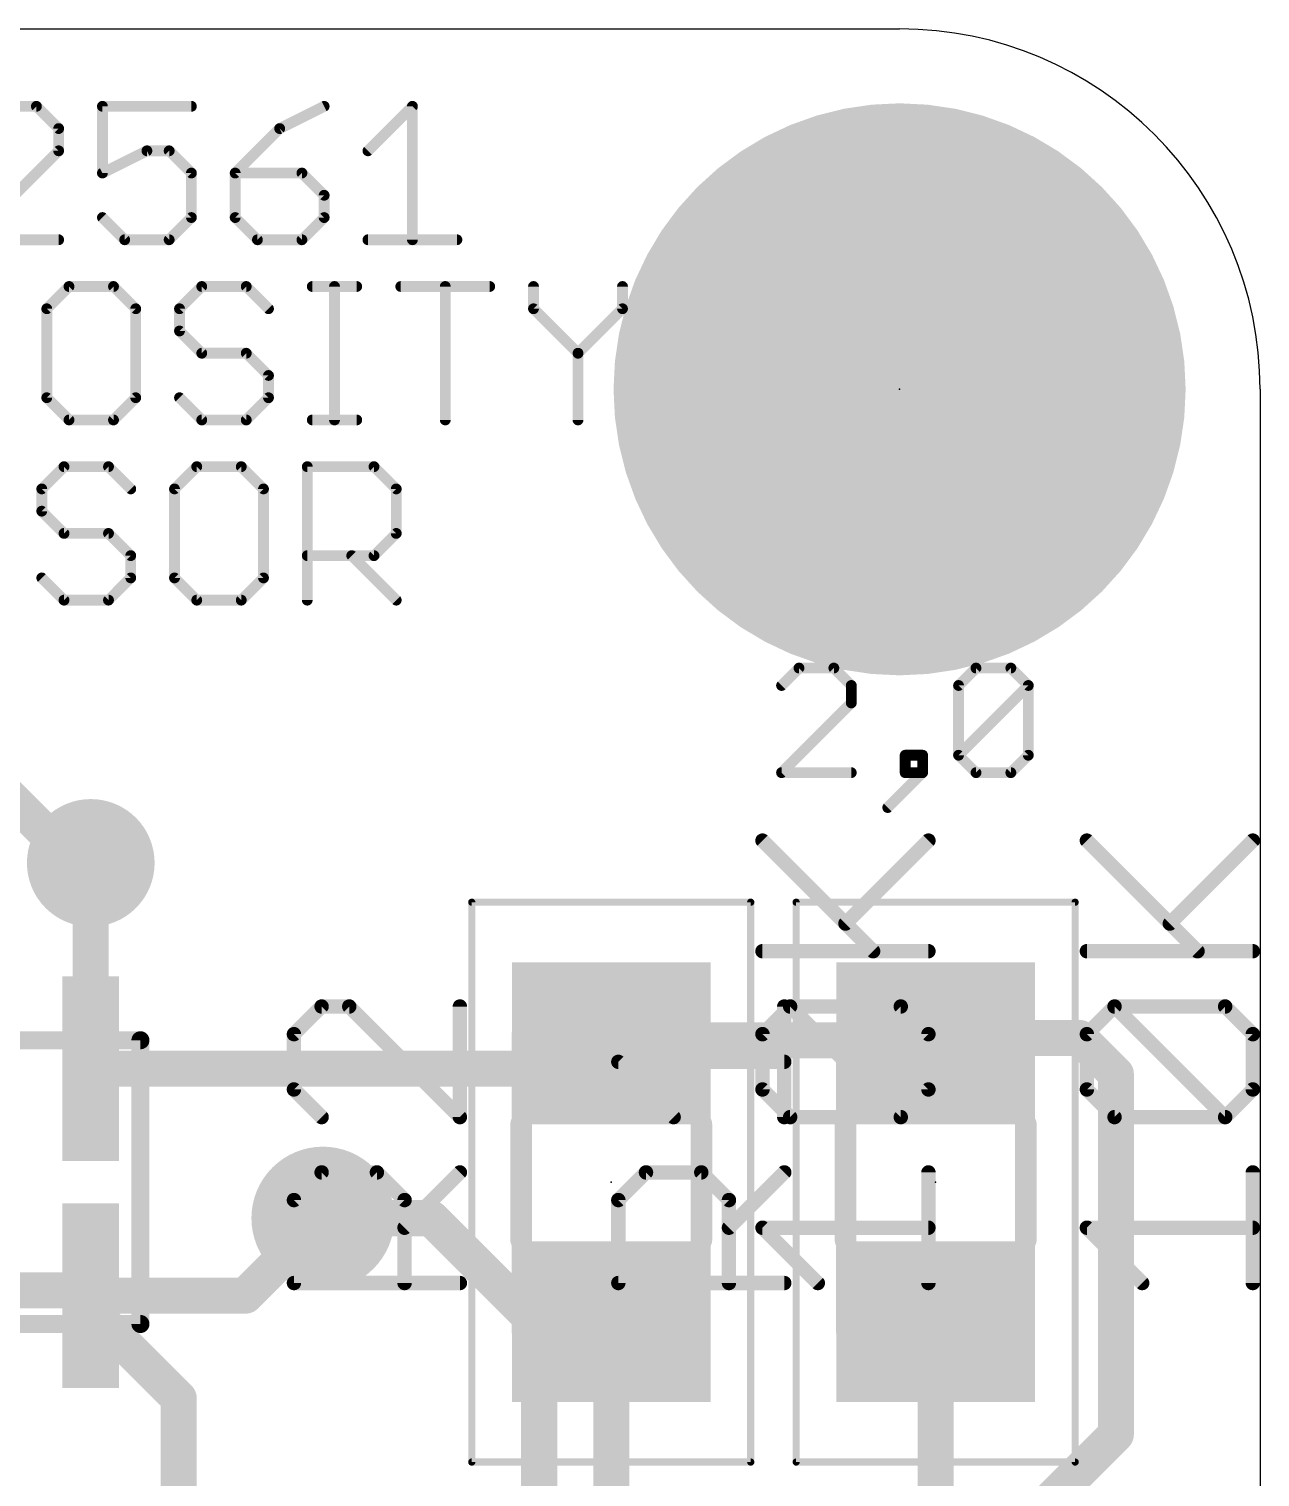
# Model space of a CAD drawing. Extents: x 0 to 17.8, y 0 to 17.
# Drawn here: x 9.1 to 17.78, y 6.81 to 17.02 of the extents above; entities that cross this region are included whole.
import ezdxf

# ---------------------------------------------------------------- set-up
doc = ezdxf.new("R2010")
doc.units = 0
for name, color, linetype in [('1', 12, 'CONTINUOUS'), ('16', 132, 'CONTINUOUS'), ('17', 110, 'CONTINUOUS'), ('18', 110, 'CONTINUOUS'), ('20', 53, 'CONTINUOUS'), ('21', 40, 'CONTINUOUS'), ('23', 53, 'CONTINUOUS'), ('25', 253, 'CONTINUOUS'), ('27', 253, 'CONTINUOUS'), ('39', 12, 'CONTINUOUS'), ('40', 132, 'CONTINUOUS'), ('41', 12, 'CONTINUOUS'), ('42', 132, 'CONTINUOUS'), ('43', 110, 'CONTINUOUS'), ('48', 253, 'CONTINUOUS'), ('51', 253, 'CONTINUOUS')]:
    doc.layers.add(name, color=color, linetype=linetype)

# ---------------------------------------------------------------- blocks, each defined once
blk = doc.blocks.new('RECT')
blk.add_solid([(-0.5, -0.5), (0.5, -0.5), (-0.5, 0.5), (0.5, 0.5)])
blk = doc.blocks.new('ROUNDP')
at = {"const_width": 0.5}
blk.add_lwpolyline([(0, -0.25, 1), (0, 0.25, 1), (0, -0.25)], format="xyb", dxfattribs=at)
blk = doc.blocks.new('ROUNDV')
at = {"const_width": 0.5}
blk.add_lwpolyline([(0, -0.25, 1), (0, 0.25, 1), (0, -0.25)], format="xyb", dxfattribs=at)

msp = doc.modelspace()

# ---------------------------------------------------------------- linework, layer by layer
at = {"layer": '1', "const_width": 0.254}
for points in [[(8.89, 11.684), (9.54, 11.034)], [(9.54, 11.034), (9.54, 9.69)], [(13.008, 9.69), (13.208, 9.89)], [(13.208, 9.89), (15.494, 9.89)], [(15.494, 9.89), (15.51, 9.906)], [(15.51, 9.906), (16.51, 9.906)], [(16.51, 9.906), (16.764, 9.652)], [(9.54, 9.69), (13.008, 9.69)], [(16.764, 9.652), (16.764, 7.112)], [(11.176, 8.636), (10.63, 8.09)], [(10.63, 8.09), (9.54, 8.09)], [(13.208, 5.588), (13.208, 7.89)], [(15.494, 6.604), (15.494, 7.89)], [(16.764, 7.112), (15.24, 5.588)]]:
    msp.add_lwpolyline(points, dxfattribs=at)
at = {"layer": '1', "const_width": 0.127}
for points in [[(9.6035, 11.034, 1), (9.4765, 11.034)], [(9.4951, 10.9891, 1), (9.5849, 11.0789)], [(13.208, 9.9535, 1), (13.208, 9.8265)], [(13.2529, 9.8451, 1), (13.1631, 9.9349)], [(15.51, 9.9695, 1), (15.51, 9.8425)], [(15.5549, 9.8611, 1), (15.4651, 9.9509)], [(15.494, 9.8265, 1), (15.494, 9.9535)], [(16.5549, 9.9509, 1), (16.4651, 9.8611)], [(16.51, 9.8425, 1), (16.51, 9.9695)], [(15.4491, 9.9349, 1), (15.5389, 9.8451)], [(9.54, 9.7535, 1), (9.54, 9.6265)], [(13.008, 9.6265, 1), (13.008, 9.7535)], [(9.4765, 9.69, 1), (9.6035, 9.69)], [(12.9631, 9.7349, 1), (13.0529, 9.6451)], [(16.8275, 9.652, 1), (16.7005, 9.652)], [(16.7191, 9.6071, 1), (16.8089, 9.6969)], [(11.2209, 8.5911, 1), (11.1311, 8.6809)], [(9.54, 8.1535, 1), (9.54, 8.0265)], [(10.5851, 8.1349, 1), (10.6749, 8.0451)], [(10.63, 8.0265, 1), (10.63, 8.1535)], [(13.2715, 7.89, 1), (13.1445, 7.89)], [(15.5575, 7.89, 1), (15.4305, 7.89)], [(16.7005, 7.112, 1), (16.8275, 7.112)], [(16.8089, 7.0671, 1), (16.7191, 7.1569)]]:
    msp.add_lwpolyline(points, format="xyb", dxfattribs=at)
at = {"layer": '16', "const_width": 0.254}
for points in [[(11.938, 8.636), (11.176, 8.636)], [(12.7, 7.874), (11.938, 8.636)], [(9.398, 8.128), (6.858, 8.128)], [(10.16, 7.366), (9.398, 8.128)], [(12.7, 2.54), (12.7, 7.874)], [(10.16, 2.54), (10.16, 7.366)]]:
    msp.add_lwpolyline(points, dxfattribs=at)
at = {"layer": '16', "const_width": 0.127}
for points in [[(11.176, 8.6995, 1), (11.176, 8.5725)], [(11.9829, 8.6809, 1), (11.8931, 8.5911)], [(11.938, 8.5725, 1), (11.938, 8.6995)], [(9.4429, 8.1729, 1), (9.3531, 8.0831)], [(9.398, 8.0645, 1), (9.398, 8.1915)], [(12.7635, 7.874, 1), (12.6365, 7.874)], [(12.6551, 7.8291, 1), (12.7449, 7.9189)], [(10.2235, 7.366, 1), (10.0965, 7.366)], [(10.1151, 7.3211, 1), (10.2049, 7.4109)]]:
    msp.add_lwpolyline(points, format="xyb", dxfattribs=at)
at = {"layer": '20'}
for p, q in [((2.54, 17.018), (15.24, 17.018)), ((17.78, 14.478), (17.78, 2.54))]:
    msp.add_line(p, q, dxfattribs=at)
msp.add_arc((15.24, 14.478), 2.54, 0, 90, dxfattribs=at)
at = {"layer": '21', "const_width": 0.0762}
for points in [[(9.157, 16.4727), (8.8434, 16.4727)], [(9.3137, 16.3159), (9.157, 16.4727)], [(10.2492, 16.4727), (9.6222, 16.4727)], [(9.6222, 16.4727), (9.6222, 16.0024)], [(11.1848, 16.4727), (10.8712, 16.3159)], [(11.4932, 16.1592), (11.8067, 16.4727)], [(11.8067, 16.4727), (11.8067, 15.5321)], [(9.3137, 16.1592), (9.3137, 16.3159)], [(10.8712, 16.3159), (10.5577, 16.0024)], [(8.6867, 15.5321), (9.3137, 16.1592)], [(9.6222, 16.0024), (9.9357, 16.1592)], [(9.9357, 16.1592), (10.0925, 16.1592)], [(10.0925, 16.1592), (10.2492, 16.0024)], [(10.2492, 16.0024), (10.2492, 15.6889)], [(10.5577, 16.0024), (10.5577, 15.6889)], [(11.028, 16.0024), (10.5577, 16.0024)], [(11.1848, 15.8456), (11.028, 16.0024)], [(11.1848, 15.6889), (11.1848, 15.8456)], [(9.7789, 15.5321), (9.6222, 15.6889)], [(10.2492, 15.6889), (10.0925, 15.5321)], [(10.5577, 15.6889), (10.7145, 15.5321)], [(11.028, 15.5321), (11.1848, 15.6889)], [(9.3137, 15.5321), (8.6867, 15.5321)], [(10.0925, 15.5321), (9.7789, 15.5321)], [(10.7145, 15.5321), (11.028, 15.5321)], [(11.4932, 15.5321), (12.1203, 15.5321)], [(9.3866, 15.2027), (9.2299, 15.0459)], [(9.7002, 15.2027), (9.3866, 15.2027)], [(9.8569, 15.0459), (9.7002, 15.2027)], [(10.3221, 15.2027), (10.1654, 15.0459)], [(10.6357, 15.2027), (10.3221, 15.2027)], [(10.7924, 15.0459), (10.6357, 15.2027)], [(11.1009, 15.2027), (11.4144, 15.2027)], [(11.2577, 14.2621), (11.2577, 15.2027)], [(11.7246, 15.2027), (12.3516, 15.2027)], [(12.0381, 14.2621), (12.0381, 15.2027)], [(12.6601, 15.2027), (12.6601, 15.0459)], [(13.2872, 15.0459), (13.2872, 15.2027)], [(9.2299, 15.0459), (9.2299, 14.4189)], [(9.8569, 14.4189), (9.8569, 15.0459)], [(10.1654, 15.0459), (10.1654, 14.8892)], [(12.6601, 15.0459), (12.9736, 14.7324)], [(12.9736, 14.7324), (13.2872, 15.0459)], [(10.1654, 14.8892), (10.3221, 14.7324)], [(10.3221, 14.7324), (10.6357, 14.7324)], [(10.6357, 14.7324), (10.7924, 14.5756)], [(12.9736, 14.7324), (12.9736, 14.2621)], [(10.7924, 14.5756), (10.7924, 14.4189)], [(9.2299, 14.4189), (9.3866, 14.2621)], [(9.7002, 14.2621), (9.8569, 14.4189)], [(10.3221, 14.2621), (10.1654, 14.4189)], [(10.7924, 14.4189), (10.6357, 14.2621)], [(9.3866, 14.2621), (9.7002, 14.2621)], [(10.6357, 14.2621), (10.3221, 14.2621)], [(11.1009, 14.2621), (11.4144, 14.2621)], [(9.3514, 13.9327), (9.1947, 13.7759)], [(9.665, 13.9327), (9.3514, 13.9327)], [(9.8217, 13.7759), (9.665, 13.9327)], [(10.2869, 13.9327), (10.1302, 13.7759)], [(10.6005, 13.9327), (10.2869, 13.9327)], [(10.7572, 13.7759), (10.6005, 13.9327)], [(11.0657, 12.9921), (11.0657, 13.9327)], [(11.0657, 13.9327), (11.536, 13.9327)], [(11.536, 13.9327), (11.6928, 13.7759)], [(9.1947, 13.7759), (9.1947, 13.6192)], [(10.1302, 13.7759), (10.1302, 13.1489)], [(10.7572, 13.1489), (10.7572, 13.7759)], [(11.6928, 13.7759), (11.6928, 13.4624)], [(9.1947, 13.6192), (9.3514, 13.4624)], [(9.3514, 13.4624), (9.665, 13.4624)], [(9.665, 13.4624), (9.8217, 13.3056)], [(11.6928, 13.4624), (11.536, 13.3056)], [(9.8217, 13.3056), (9.8217, 13.1489)], [(11.536, 13.3056), (11.0657, 13.3056)], [(11.3792, 13.3056), (11.6928, 12.9921)], [(9.3514, 12.9921), (9.1947, 13.1489)], [(9.8217, 13.1489), (9.665, 12.9921)], [(10.1302, 13.1489), (10.2869, 12.9921)], [(10.6005, 12.9921), (10.7572, 13.1489)], [(9.665, 12.9921), (9.3514, 12.9921)], [(10.2869, 12.9921), (10.6005, 12.9921)]]:
    msp.add_lwpolyline(points, dxfattribs=at)
at = {"layer": '21'}
for points, const_width in [([(9.1704, 16.4862, 1), (9.1435, 16.4592)], 0.0381), ([(9.157, 16.4537, 1), (9.157, 16.4918)], 0.0381), ([(9.6412, 16.4727, 1), (9.6031, 16.4727)], 0.0381), ([(9.6222, 16.4918, 1), (9.6222, 16.4537)], 0.0381), ([(10.2492, 16.4537, 1), (10.2492, 16.4918)], 0.0381), ([(11.1933, 16.4557, 1), (11.1762, 16.4897)], 0.0381), ([(11.8258, 16.4727, 1), (11.7877, 16.4727)], 0.0381), ([(11.8202, 16.4592, 1), (11.7933, 16.4862)], 0.0381), ([(9.3328, 16.3159, 1), (9.2947, 16.3159)], 0.0381), ([(9.3003, 16.3025, 1), (9.3272, 16.3294)], 0.0381), ([(10.8627, 16.333, 1), (10.8797, 16.2989)], 0.0381), ([(10.8847, 16.3025, 1), (10.8578, 16.3294)], 0.0381), ([(15.24, 12.728, 1), (15.24, 16.228, 1), (15.24, 12.728)], 0.1524), ([(9.2947, 16.1592, 1), (9.3328, 16.1592)], 0.0381), ([(9.3272, 16.1457, 1), (9.3003, 16.1726)], 0.0381), ([(9.9357, 16.1782, 1), (9.9357, 16.1401)], 0.0381), ([(9.9442, 16.1421, 1), (9.9272, 16.1762)], 0.0381), ([(10.1059, 16.1726, 1), (10.079, 16.1457)], 0.0381), ([(10.0925, 16.1401, 1), (10.0925, 16.1782)], 0.0381), ([(11.4797, 16.1726, 1), (11.5067, 16.1457)], 0.0381), ([(9.6137, 16.0194, 1), (9.6307, 15.9854)], 0.0381), ([(10.2683, 16.0024, 1), (10.2302, 16.0024)], 0.0381), ([(10.2358, 15.9889, 1), (10.2627, 16.0159)], 0.0381), ([(10.5767, 16.0024, 1), (10.5386, 16.0024)], 0.0381), ([(10.5577, 16.0215, 1), (10.5577, 15.9834)], 0.0381), ([(10.5442, 16.0159, 1), (10.5712, 15.9889)], 0.0381), ([(11.0415, 16.0159, 1), (11.0145, 15.9889)], 0.0381), ([(11.028, 15.9834, 1), (11.028, 16.0215)], 0.0381), ([(9.6031, 16.0024, 1), (9.6412, 16.0024)], 0.0381), ([(11.2038, 15.8456, 1), (11.1657, 15.8456)], 0.0381), ([(11.1713, 15.8322, 1), (11.1982, 15.8591)], 0.0381), ([(9.6356, 15.7023, 1), (9.6087, 15.6754)], 0.0381), ([(10.2627, 15.6754, 1), (10.2358, 15.7023)], 0.0381), ([(10.5712, 15.7023, 1), (10.5442, 15.6754)], 0.0381), ([(11.1982, 15.6754, 1), (11.1713, 15.7023)], 0.0381), ([(10.2302, 15.6889, 1), (10.2683, 15.6889)], 0.0381), ([(10.5386, 15.6889, 1), (10.5767, 15.6889)], 0.0381), ([(11.1657, 15.6889, 1), (11.2038, 15.6889)], 0.0381), ([(9.3137, 15.5131, 1), (9.3137, 15.5512)], 0.0381), ([(9.7789, 15.5512, 1), (9.7789, 15.5131)], 0.0381), ([(9.7655, 15.5186, 1), (9.7924, 15.5456)], 0.0381), ([(10.079, 15.5456, 1), (10.1059, 15.5186)], 0.0381), ([(10.0925, 15.5131, 1), (10.0925, 15.5512)], 0.0381), ([(10.7145, 15.5512, 1), (10.7145, 15.5131)], 0.0381), ([(10.701, 15.5186, 1), (10.7279, 15.5456)], 0.0381), ([(11.0145, 15.5456, 1), (11.0415, 15.5186)], 0.0381), ([(11.028, 15.5131, 1), (11.028, 15.5512)], 0.0381), ([(11.4932, 15.5512, 1), (11.4932, 15.5131)], 0.0381), ([(11.7877, 15.5321, 1), (11.8258, 15.5321)], 0.0381), ([(12.1203, 15.5131, 1), (12.1203, 15.5512)], 0.0381), ([(9.3866, 15.2218, 1), (9.3866, 15.1837)], 0.0381), ([(9.4001, 15.1892, 1), (9.3731, 15.2162)], 0.0381), ([(9.7136, 15.2162, 1), (9.6867, 15.1892)], 0.0381), ([(9.7002, 15.1837, 1), (9.7002, 15.2218)], 0.0381), ([(10.3221, 15.2218, 1), (10.3221, 15.1837)], 0.0381), ([(10.3356, 15.1892, 1), (10.3087, 15.2162)], 0.0381), ([(10.6491, 15.2162, 1), (10.6222, 15.1892)], 0.0381), ([(10.6357, 15.1837, 1), (10.6357, 15.2218)], 0.0381), ([(11.1009, 15.2218, 1), (11.1009, 15.1837)], 0.0381), ([(11.2767, 15.2027, 1), (11.2386, 15.2027)], 0.0381), ([(11.4144, 15.1837, 1), (11.4144, 15.2218)], 0.0381), ([(11.7246, 15.2218, 1), (11.7246, 15.1837)], 0.0381), ([(12.0572, 15.2027, 1), (12.0191, 15.2027)], 0.0381), ([(12.3516, 15.1837, 1), (12.3516, 15.2218)], 0.0381), ([(12.6791, 15.2027, 1), (12.641, 15.2027)], 0.0381), ([(13.3062, 15.2027, 1), (13.2681, 15.2027)], 0.0381), ([(9.2489, 15.0459, 1), (9.2108, 15.0459)], 0.0381), ([(9.2164, 15.0594, 1), (9.2433, 15.0325)], 0.0381), ([(9.876, 15.0459, 1), (9.8379, 15.0459)], 0.0381), ([(9.8435, 15.0325, 1), (9.8704, 15.0594)], 0.0381), ([(10.1844, 15.0459, 1), (10.1463, 15.0459)], 0.0381), ([(10.1519, 15.0594, 1), (10.1788, 15.0325)], 0.0381), ([(10.779, 15.0325, 1), (10.8059, 15.0594)], 0.0381), ([(12.6736, 15.0594, 1), (12.6466, 15.0325)], 0.0381), ([(12.641, 15.0459, 1), (12.6791, 15.0459)], 0.0381), ([(13.2681, 15.0459, 1), (13.3062, 15.0459)], 0.0381), ([(13.3006, 15.0325, 1), (13.2737, 15.0594)], 0.0381), ([(10.1788, 14.9026, 1), (10.1519, 14.8757)], 0.0381), ([(10.1463, 14.8892, 1), (10.1844, 14.8892)], 0.0381), ([(10.3221, 14.7515, 1), (10.3221, 14.7134)], 0.0381), ([(10.3087, 14.7189, 1), (10.3356, 14.7459)], 0.0381), ([(10.6491, 14.7459, 1), (10.6222, 14.7189)], 0.0381), ([(10.6357, 14.7134, 1), (10.6357, 14.7515)], 0.0381), ([(12.9927, 14.7324, 1), (12.9546, 14.7324)], 0.0381), ([(12.9602, 14.7459, 1), (12.9871, 14.7189)], 0.0381), ([(12.9602, 14.7189, 1), (12.9871, 14.7459)], 0.0381), ([(10.8115, 14.5756, 1), (10.7734, 14.5756)], 0.0381), ([(10.779, 14.5622, 1), (10.8059, 14.5891)], 0.0381), ([(9.2433, 14.4323, 1), (9.2164, 14.4054)], 0.0381), ([(9.2108, 14.4189, 1), (9.2489, 14.4189)], 0.0381), ([(9.8379, 14.4189, 1), (9.876, 14.4189)], 0.0381), ([(9.8704, 14.4054, 1), (9.8435, 14.4323)], 0.0381), ([(10.1788, 14.4323, 1), (10.1519, 14.4054)], 0.0381), ([(10.7734, 14.4189, 1), (10.8115, 14.4189)], 0.0381), ([(10.8059, 14.4054, 1), (10.779, 14.4323)], 0.0381), ([(9.3866, 14.2812, 1), (9.3866, 14.2431)], 0.0381), ([(9.3731, 14.2486, 1), (9.4001, 14.2756)], 0.0381), ([(9.6867, 14.2756, 1), (9.7136, 14.2486)], 0.0381), ([(9.7002, 14.2431, 1), (9.7002, 14.2812)], 0.0381), ([(10.3221, 14.2812, 1), (10.3221, 14.2431)], 0.0381), ([(10.3087, 14.2486, 1), (10.3356, 14.2756)], 0.0381), ([(10.6222, 14.2756, 1), (10.6491, 14.2486)], 0.0381), ([(10.6357, 14.2431, 1), (10.6357, 14.2812)], 0.0381), ([(11.1009, 14.2812, 1), (11.1009, 14.2431)], 0.0381), ([(11.4144, 14.2431, 1), (11.4144, 14.2812)], 0.0381), ([(11.2386, 14.2621, 1), (11.2767, 14.2621)], 0.0381), ([(12.0191, 14.2621, 1), (12.0572, 14.2621)], 0.0381), ([(12.9546, 14.2621, 1), (12.9927, 14.2621)], 0.0381), ([(9.3514, 13.9518, 1), (9.3514, 13.9137)], 0.0381), ([(9.3649, 13.9192, 1), (9.338, 13.9462)], 0.0381), ([(9.6784, 13.9462, 1), (9.6515, 13.9192)], 0.0381), ([(9.665, 13.9137, 1), (9.665, 13.9518)], 0.0381), ([(10.2869, 13.9518, 1), (10.2869, 13.9137)], 0.0381), ([(10.3004, 13.9192, 1), (10.2735, 13.9462)], 0.0381), ([(10.6139, 13.9462, 1), (10.587, 13.9192)], 0.0381), ([(10.6005, 13.9137, 1), (10.6005, 13.9518)], 0.0381), ([(11.0847, 13.9327, 1), (11.0466, 13.9327)], 0.0381), ([(11.0657, 13.9518, 1), (11.0657, 13.9137)], 0.0381), ([(11.5495, 13.9462, 1), (11.5225, 13.9192)], 0.0381), ([(11.536, 13.9137, 1), (11.536, 13.9518)], 0.0381), ([(9.2137, 13.7759, 1), (9.1756, 13.7759)], 0.0381), ([(9.1812, 13.7894, 1), (9.2081, 13.7625)], 0.0381), ([(9.8083, 13.7625, 1), (9.8352, 13.7894)], 0.0381), ([(10.1492, 13.7759, 1), (10.1111, 13.7759)], 0.0381), ([(10.1167, 13.7894, 1), (10.1436, 13.7625)], 0.0381), ([(10.7763, 13.7759, 1), (10.7382, 13.7759)], 0.0381), ([(10.7438, 13.7625, 1), (10.7707, 13.7894)], 0.0381), ([(11.7118, 13.7759, 1), (11.6737, 13.7759)], 0.0381), ([(11.6793, 13.7625, 1), (11.7062, 13.7894)], 0.0381), ([(9.1756, 13.6192, 1), (9.2137, 13.6192)], 0.0381), ([(9.2081, 13.6326, 1), (9.1812, 13.6057)], 0.0381), ([(9.3514, 13.4815, 1), (9.3514, 13.4434)], 0.0381), ([(9.338, 13.4489, 1), (9.3649, 13.4759)], 0.0381), ([(9.6784, 13.4759, 1), (9.6515, 13.4489)], 0.0381), ([(9.665, 13.4434, 1), (9.665, 13.4815)], 0.0381), ([(11.6737, 13.4624, 1), (11.7118, 13.4624)], 0.0381), ([(11.7062, 13.4489, 1), (11.6793, 13.4759)], 0.0381), ([(9.8408, 13.3056, 1), (9.8027, 13.3056)], 0.0381), ([(9.8083, 13.2922, 1), (9.8352, 13.3191)], 0.0381), ([(11.0657, 13.3247, 1), (11.0657, 13.2866)], 0.0381), ([(11.3927, 13.3191, 1), (11.3658, 13.2922)], 0.0381), ([(11.5225, 13.3191, 1), (11.5495, 13.2922)], 0.0381), ([(11.536, 13.2866, 1), (11.536, 13.3247)], 0.0381), ([(9.2081, 13.1623, 1), (9.1812, 13.1354)], 0.0381), ([(9.8027, 13.1489, 1), (9.8408, 13.1489)], 0.0381), ([(9.8352, 13.1354, 1), (9.8083, 13.1623)], 0.0381), ([(10.1436, 13.1623, 1), (10.1167, 13.1354)], 0.0381), ([(10.1111, 13.1489, 1), (10.1492, 13.1489)], 0.0381), ([(10.7382, 13.1489, 1), (10.7763, 13.1489)], 0.0381), ([(10.7707, 13.1354, 1), (10.7438, 13.1623)], 0.0381), ([(9.3514, 13.0112, 1), (9.3514, 12.9731)], 0.0381), ([(9.338, 12.9786, 1), (9.3649, 13.0056)], 0.0381), ([(9.6515, 13.0056, 1), (9.6784, 12.9786)], 0.0381), ([(9.665, 12.9731, 1), (9.665, 13.0112)], 0.0381), ([(10.2869, 13.0112, 1), (10.2869, 12.9731)], 0.0381), ([(10.2735, 12.9786, 1), (10.3004, 13.0056)], 0.0381), ([(10.587, 13.0056, 1), (10.6139, 12.9786)], 0.0381), ([(10.6005, 12.9731, 1), (10.6005, 13.0112)], 0.0381), ([(11.0466, 12.9921, 1), (11.0847, 12.9921)], 0.0381), ([(11.6793, 12.9786, 1), (11.7062, 13.0056)], 0.0381), ([(9.54, 10.94, 1), (9.54, 11.34, 1), (9.54, 10.94)], 0.5)]:
    msp.add_lwpolyline(points, format="xyb", dxfattribs=dict(at, const_width=const_width))
at = {"layer": '23'}
for p in [(15.24, 14.478), (13.208, 8.89), (15.494, 8.89)]:
    msp.add_point(p, dxfattribs=at)
at = {"layer": '25', "const_width": 0.1016}
for points in [[(11.1667, 10.1278), (10.9718, 9.9329)], [(11.3616, 10.1278), (11.1667, 10.1278)], [(12.1412, 9.3482), (11.3616, 10.1278)], [(12.1412, 10.1278), (12.1412, 9.3482)], [(14.4272, 9.3482), (14.4272, 10.1278)], [(10.9718, 9.9329), (10.9718, 9.5431)], [(13.6476, 9.3482), (13.2578, 9.738)], [(13.2578, 9.738), (14.4272, 9.738)], [(10.9718, 9.5431), (11.1667, 9.3482)], [(10.9718, 8.7635), (11.1667, 8.9584)], [(11.1667, 8.9584), (11.5565, 8.9584)], [(11.5565, 8.9584), (11.7514, 8.7635)], [(11.7514, 8.5686), (12.1412, 8.9584)], [(13.2578, 8.7635), (13.4527, 8.9584)], [(13.4527, 8.9584), (13.8425, 8.9584)], [(13.8425, 8.9584), (14.0374, 8.7635)], [(14.0374, 8.5686), (14.4272, 8.9584)], [(10.9718, 8.1788), (10.9718, 8.7635)], [(11.7514, 8.7635), (11.7514, 8.1788)], [(13.2578, 8.1788), (13.2578, 8.7635)], [(14.0374, 8.7635), (14.0374, 8.1788)], [(12.1412, 8.1788), (10.9718, 8.1788)], [(14.4272, 8.1788), (13.2578, 8.1788)]]:
    msp.add_lwpolyline(points, dxfattribs=at)
at = {"layer": '25', "const_width": 0.0508}
for points in [[(11.1667, 10.1532, 1), (11.1667, 10.1024)], [(11.1847, 10.1098, 1), (11.1487, 10.1458)], [(11.3796, 10.1458, 1), (11.3436, 10.1098)], [(11.3616, 10.1024, 1), (11.3616, 10.1532)], [(12.1666, 10.1278, 1), (12.1158, 10.1278)], [(14.4526, 10.1278, 1), (14.4018, 10.1278)], [(10.9538, 9.9509, 1), (10.9898, 9.9149)], [(10.9972, 9.9329, 1), (10.9464, 9.9329)], [(13.2758, 9.756, 1), (13.2398, 9.72)], [(13.2578, 9.7634, 1), (13.2578, 9.7126)], [(14.4272, 9.7126, 1), (14.4272, 9.7634)], [(10.9898, 9.5611, 1), (10.9538, 9.5251)], [(10.9464, 9.5431, 1), (10.9972, 9.5431)], [(11.1487, 9.3302, 1), (11.1847, 9.3662)], [(12.1232, 9.3302, 1), (12.1592, 9.3662)], [(13.6296, 9.3302, 1), (13.6656, 9.3662)], [(12.1158, 9.3482, 1), (12.1666, 9.3482)], [(14.4018, 9.3482, 1), (14.4526, 9.3482)], [(11.1667, 8.9838, 1), (11.1667, 8.933)], [(11.1847, 8.9404, 1), (11.1487, 8.9764)], [(11.5745, 8.9764, 1), (11.5385, 8.9404)], [(11.5565, 8.933, 1), (11.5565, 8.9838)], [(12.1592, 8.9404, 1), (12.1232, 8.9764)], [(13.4527, 8.9838, 1), (13.4527, 8.933)], [(13.4707, 8.9404, 1), (13.4347, 8.9764)], [(13.8605, 8.9764, 1), (13.8245, 8.9404)], [(13.8425, 8.933, 1), (13.8425, 8.9838)], [(14.4452, 8.9404, 1), (14.4092, 8.9764)], [(10.9538, 8.7815, 1), (10.9898, 8.7455)], [(10.9972, 8.7635, 1), (10.9464, 8.7635)], [(11.7768, 8.7635, 1), (11.726, 8.7635)], [(11.7334, 8.7455, 1), (11.7694, 8.7815)], [(13.2398, 8.7815, 1), (13.2758, 8.7455)], [(13.2832, 8.7635, 1), (13.2324, 8.7635)], [(14.0628, 8.7635, 1), (14.012, 8.7635)], [(14.0194, 8.7455, 1), (14.0554, 8.7815)], [(11.7334, 8.5866, 1), (11.7694, 8.5506)], [(14.0194, 8.5866, 1), (14.0554, 8.5506)], [(10.9718, 8.2042, 1), (10.9718, 8.1534)], [(10.9464, 8.1788, 1), (10.9972, 8.1788)], [(11.726, 8.1788, 1), (11.7768, 8.1788)], [(12.1412, 8.1534, 1), (12.1412, 8.2042)], [(13.2578, 8.2042, 1), (13.2578, 8.1534)], [(13.2324, 8.1788, 1), (13.2832, 8.1788)], [(14.012, 8.1788, 1), (14.0628, 8.1788)], [(14.4272, 8.1534, 1), (14.4272, 8.2042)]]:
    msp.add_lwpolyline(points, format="xyb", dxfattribs=at)
at = {"layer": '27', "const_width": 0.0508}
for points in [[(14.2918, 11.3152, 1), (14.2558, 11.2792)], [(15.4612, 11.2792, 1), (15.4252, 11.3152)], [(16.5778, 11.3152, 1), (16.5418, 11.2792)], [(17.7472, 11.2792, 1), (17.7112, 11.3152)], [(14.8405, 10.7305, 1), (14.8765, 10.6945)], [(17.1265, 10.7305, 1), (17.1625, 10.6945)], [(14.2738, 10.543, 1), (14.2738, 10.4922)], [(15.0354, 10.4996, 1), (15.0714, 10.5356)], [(15.4432, 10.4922, 1), (15.4432, 10.543)], [(16.5598, 10.543, 1), (16.5598, 10.4922)], [(17.3214, 10.4996, 1), (17.3574, 10.5356)], [(17.7292, 10.4922, 1), (17.7292, 10.543)], [(14.4867, 10.1458, 1), (14.4507, 10.1098)], [(14.4687, 10.1532, 1), (14.4687, 10.1024)], [(14.4867, 10.1098, 1), (14.4507, 10.1458)], [(15.2663, 10.1458, 1), (15.2303, 10.1098)], [(15.2483, 10.1024, 1), (15.2483, 10.1532)], [(16.7727, 10.1458, 1), (16.7367, 10.1098)], [(16.7547, 10.1532, 1), (16.7547, 10.1024)], [(16.7727, 10.1098, 1), (16.7367, 10.1458)], [(17.5523, 10.1458, 1), (17.5163, 10.1098)], [(17.5343, 10.1024, 1), (17.5343, 10.1532)], [(14.2558, 9.9509, 1), (14.2918, 9.9149)], [(14.2992, 9.9329, 1), (14.2484, 9.9329)], [(15.4686, 9.9329, 1), (15.4178, 9.9329)], [(15.4252, 9.9149, 1), (15.4612, 9.9509)], [(16.5418, 9.9509, 1), (16.5778, 9.9149)], [(16.5852, 9.9329, 1), (16.5344, 9.9329)], [(17.7546, 9.9329, 1), (17.7038, 9.9329)], [(17.7112, 9.9149, 1), (17.7472, 9.9509)], [(14.2918, 9.5611, 1), (14.2558, 9.5251)], [(14.2484, 9.5431, 1), (14.2992, 9.5431)], [(15.4178, 9.5431, 1), (15.4686, 9.5431)], [(15.4612, 9.5251, 1), (15.4252, 9.5611)], [(16.5778, 9.5611, 1), (16.5418, 9.5251)], [(16.5344, 9.5431, 1), (16.5852, 9.5431)], [(17.7038, 9.5431, 1), (17.7546, 9.5431)], [(17.7472, 9.5251, 1), (17.7112, 9.5611)], [(14.4687, 9.3736, 1), (14.4687, 9.3228)], [(14.4507, 9.3302, 1), (14.4867, 9.3662)], [(15.2303, 9.3662, 1), (15.2663, 9.3302)], [(15.2303, 9.3302, 1), (15.2663, 9.3662)], [(15.2483, 9.3228, 1), (15.2483, 9.3736)], [(16.7547, 9.3736, 1), (16.7547, 9.3228)], [(16.7367, 9.3302, 1), (16.7727, 9.3662)], [(17.5163, 9.3662, 1), (17.5523, 9.3302)], [(17.5163, 9.3302, 1), (17.5523, 9.3662)], [(17.5343, 9.3228, 1), (17.5343, 9.3736)], [(15.4686, 8.9584, 1), (15.4178, 8.9584)], [(17.7546, 8.9584, 1), (17.7038, 8.9584)], [(14.2918, 8.5866, 1), (14.2558, 8.5506)], [(14.2738, 8.594, 1), (14.2738, 8.5432)], [(15.4432, 8.5432, 1), (15.4432, 8.594)], [(16.5778, 8.5866, 1), (16.5418, 8.5506)], [(16.5598, 8.594, 1), (16.5598, 8.5432)], [(17.7292, 8.5432, 1), (17.7292, 8.594)], [(14.6456, 8.1608, 1), (14.6816, 8.1968)], [(15.4178, 8.1788, 1), (15.4686, 8.1788)], [(16.9316, 8.1608, 1), (16.9676, 8.1968)], [(17.7038, 8.1788, 1), (17.7546, 8.1788)]]:
    msp.add_lwpolyline(points, format="xyb", dxfattribs=at)
at = {"layer": '27', "const_width": 0.1016}
for points in [[(15.0534, 10.5176), (14.2738, 11.2972)], [(14.8585, 10.7125), (15.4432, 11.2972)], [(17.3394, 10.5176), (16.5598, 11.2972)], [(17.1445, 10.7125), (17.7292, 11.2972)], [(14.2738, 10.5176), (15.4432, 10.5176)], [(16.5598, 10.5176), (17.7292, 10.5176)], [(14.2738, 9.9329), (14.4687, 10.1278)], [(14.4687, 10.1278), (15.2483, 10.1278)], [(15.2483, 9.3482), (14.4687, 10.1278)], [(15.2483, 10.1278), (15.4432, 9.9329)], [(16.5598, 9.9329), (16.7547, 10.1278)], [(16.7547, 10.1278), (17.5343, 10.1278)], [(17.5343, 9.3482), (16.7547, 10.1278)], [(17.5343, 10.1278), (17.7292, 9.9329)], [(14.2738, 9.5431), (14.2738, 9.9329)], [(15.4432, 9.9329), (15.4432, 9.5431)], [(16.5598, 9.5431), (16.5598, 9.9329)], [(17.7292, 9.9329), (17.7292, 9.5431)], [(14.4687, 9.3482), (14.2738, 9.5431)], [(15.4432, 9.5431), (15.2483, 9.3482)], [(16.7547, 9.3482), (16.5598, 9.5431)], [(17.7292, 9.5431), (17.5343, 9.3482)], [(15.2483, 9.3482), (14.4687, 9.3482)], [(17.5343, 9.3482), (16.7547, 9.3482)], [(15.4432, 8.1788), (15.4432, 8.9584)], [(17.7292, 8.1788), (17.7292, 8.9584)], [(14.6636, 8.1788), (14.2738, 8.5686)], [(14.2738, 8.5686), (15.4432, 8.5686)], [(16.9496, 8.1788), (16.5598, 8.5686)], [(16.5598, 8.5686), (17.7292, 8.5686)]]:
    msp.add_lwpolyline(points, dxfattribs=at)
at = {"layer": '39'}
for points, const_width in [([(15.24, 13.478, 1), (15.24, 15.478, 1), (15.24, 13.478)], 2.032), ([(12.2377, 10.863, 1), (12.2123, 10.863)], 0.0254), ([(12.225, 10.8757, 1), (12.225, 10.8503)], 0.0254), ([(14.2037, 10.863, 1), (14.1783, 10.863)], 0.0254), ([(14.191, 10.8503, 1), (14.191, 10.8757)], 0.0254), ([(14.5237, 10.863, 1), (14.4983, 10.863)], 0.0254), ([(14.511, 10.8757, 1), (14.511, 10.8503)], 0.0254), ([(16.4897, 10.863, 1), (16.4643, 10.863)], 0.0254), ([(16.477, 10.8503, 1), (16.477, 10.8757)], 0.0254), ([(12.225, 6.9297, 1), (12.225, 6.9043)], 0.0254), ([(14.191, 6.9043, 1), (14.191, 6.9297)], 0.0254), ([(14.511, 6.9297, 1), (14.511, 6.9043)], 0.0254), ([(16.477, 6.9043, 1), (16.477, 6.9297)], 0.0254), ([(12.2123, 6.917, 1), (12.2377, 6.917)], 0.0254), ([(14.1783, 6.917, 1), (14.2037, 6.917)], 0.0254), ([(14.4983, 6.917, 1), (14.5237, 6.917)], 0.0254), ([(16.4643, 6.917, 1), (16.4897, 6.917)], 0.0254)]:
    msp.add_lwpolyline(points, format="xyb", dxfattribs=dict(at, const_width=const_width))
at = {"layer": '39', "const_width": 0.0508}
for points in [[(12.225, 6.917), (12.225, 10.863)], [(12.225, 10.863), (14.191, 10.863)], [(14.191, 10.863), (14.191, 6.917)], [(14.511, 6.917), (14.511, 10.863)], [(14.511, 10.863), (16.477, 10.863)], [(16.477, 10.863), (16.477, 6.917)], [(14.191, 6.917), (12.225, 6.917)], [(16.477, 6.917), (14.511, 6.917)]]:
    msp.add_lwpolyline(points, dxfattribs=at)
at = {"layer": '40', "const_width": 2.032}
msp.add_lwpolyline([(15.24, 13.478, 1), (15.24, 15.478, 1), (15.24, 13.478)], format="xyb", dxfattribs=at)
at = {"layer": '41', "const_width": 2.032}
msp.add_lwpolyline([(15.24, 13.478, 1), (15.24, 15.478, 1), (15.24, 13.478)], format="xyb", dxfattribs=at)
at = {"layer": '42', "const_width": 2.032}
msp.add_lwpolyline([(15.24, 13.478, 1), (15.24, 15.478, 1), (15.24, 13.478)], format="xyb", dxfattribs=at)
at = {"layer": '43', "const_width": 2.032}
msp.add_lwpolyline([(15.24, 13.478, 1), (15.24, 15.478, 1), (15.24, 13.478)], format="xyb", dxfattribs=at)
at = {"layer": '48', "const_width": 0.0762}
for points in [[(14.531, 12.5133), (14.4081, 12.3905)], [(14.7767, 12.5133), (14.531, 12.5133)], [(14.8996, 12.3905), (14.7767, 12.5133)], [(15.6555, 12.3905), (15.7783, 12.5133)], [(15.7783, 12.5133), (16.0241, 12.5133)], [(16.0241, 12.5133), (16.1469, 12.3905)], [(14.8996, 12.2676), (14.8996, 12.3905)], [(15.6555, 11.899), (15.6555, 12.3905)], [(15.6555, 11.899), (16.1469, 12.3905)], [(16.1469, 12.3905), (16.1469, 11.899)], [(14.4081, 11.7761), (14.8996, 12.2676)], [(15.4023, 11.899), (15.2794, 11.899)], [(15.2794, 11.899), (15.2794, 11.7761)], [(15.4023, 11.7761), (15.4023, 11.899)], [(15.7783, 11.7761), (15.6555, 11.899)], [(16.1469, 11.899), (16.0241, 11.7761)], [(14.8996, 11.7761), (14.4081, 11.7761)], [(15.1565, 11.5304), (15.4023, 11.7761)], [(15.2794, 11.7761), (15.4023, 11.7761)], [(16.0241, 11.7761), (15.7783, 11.7761)]]:
    msp.add_lwpolyline(points, dxfattribs=at)
at = {"layer": '48', "const_width": 0.0381}
for points in [[(14.531, 12.5324, 1), (14.531, 12.4943)], [(14.5444, 12.4999, 1), (14.5175, 12.5268)], [(14.7902, 12.5268, 1), (14.7632, 12.4999)], [(14.7767, 12.4943, 1), (14.7767, 12.5324)], [(15.7783, 12.5324, 1), (15.7783, 12.4943)], [(15.7918, 12.4999, 1), (15.7649, 12.5268)], [(16.0375, 12.5268, 1), (16.0106, 12.4999)], [(16.0241, 12.4943, 1), (16.0241, 12.5324)], [(14.3946, 12.4039, 1), (14.4216, 12.377)], [(14.9186, 12.3905, 1), (14.8805, 12.3905)], [(14.8861, 12.377, 1), (14.9131, 12.4039)], [(15.6745, 12.3905, 1), (15.6364, 12.3905)], [(15.642, 12.4039, 1), (15.6689, 12.377)], [(16.166, 12.3905, 1), (16.1279, 12.3905)], [(16.1604, 12.377, 1), (16.1335, 12.4039)], [(16.1335, 12.377, 1), (16.1604, 12.4039)], [(14.8805, 12.2676, 1), (14.9186, 12.2676)], [(14.9131, 12.2541, 1), (14.8861, 12.2811)], [(15.2984, 11.899, 1), (15.2603, 11.899)], [(15.2794, 11.918, 1), (15.2794, 11.8799)], [(15.4213, 11.899, 1), (15.3832, 11.899)], [(15.4023, 11.8799, 1), (15.4023, 11.918)], [(15.6689, 11.9124, 1), (15.642, 11.8855)], [(15.642, 11.9124, 1), (15.6689, 11.8855)], [(15.6364, 11.899, 1), (15.6745, 11.899)], [(16.1279, 11.899, 1), (16.166, 11.899)], [(16.1604, 11.8855, 1), (16.1335, 11.9124)], [(14.4081, 11.7952, 1), (14.4081, 11.7571)], [(14.3946, 11.7896, 1), (14.4216, 11.7626)], [(14.8996, 11.7571, 1), (14.8996, 11.7952)], [(15.2794, 11.7952, 1), (15.2794, 11.7571)], [(15.2603, 11.7761, 1), (15.2984, 11.7761)], [(15.3832, 11.7761, 1), (15.4213, 11.7761)], [(15.4157, 11.7626, 1), (15.3888, 11.7896)], [(15.4023, 11.7571, 1), (15.4023, 11.7952)], [(15.7783, 11.7952, 1), (15.7783, 11.7571)], [(15.7649, 11.7626, 1), (15.7918, 11.7896)], [(16.0106, 11.7896, 1), (16.0375, 11.7626)], [(16.0241, 11.7571, 1), (16.0241, 11.7952)], [(15.143, 11.5438, 1), (15.17, 11.5169)]]:
    msp.add_lwpolyline(points, format="xyb", dxfattribs=at)
at = {"layer": '51'}
for points, const_width in [([(7.89, 9.89), (9.89, 9.89)], 0.127), ([(9.89, 9.89), (9.89, 7.89)], 0.127), ([(12.573, 8.48), (12.573, 9.3)], 0.1524), ([(13.843, 8.48), (13.843, 9.3)], 0.1524), ([(14.859, 8.48), (14.859, 9.3)], 0.1524), ([(16.129, 8.48), (16.129, 9.3)], 0.1524), ([(9.89, 7.89), (7.89, 7.89)], 0.127)]:
    msp.add_lwpolyline(points, dxfattribs=dict(at, const_width=const_width))
for points, const_width in [([(9.9218, 9.89, 1), (9.8582, 9.89)], 0.0635), ([(9.89, 9.8582, 1), (9.89, 9.9218)], 0.0635), ([(12.6111, 9.3, 1), (12.5349, 9.3)], 0.0762), ([(13.8811, 9.3, 1), (13.8049, 9.3)], 0.0762), ([(14.8971, 9.3, 1), (14.8209, 9.3)], 0.0762), ([(16.1671, 9.3, 1), (16.0909, 9.3)], 0.0762), ([(12.5349, 8.48, 1), (12.6111, 8.48)], 0.0762), ([(13.8049, 8.48, 1), (13.8811, 8.48)], 0.0762), ([(14.8209, 8.48, 1), (14.8971, 8.48)], 0.0762), ([(16.0909, 8.48, 1), (16.1671, 8.48)], 0.0762), ([(9.8582, 7.89, 1), (9.9218, 7.89)], 0.0635), ([(9.89, 7.8583, 1), (9.89, 7.9218)], 0.0635)]:
    msp.add_lwpolyline(points, format="xyb", dxfattribs=dict(at, const_width=const_width))

# ---------------------------------------------------------------- block references
at = {"layer": '1'}
for p, xscale, yscale, rotation in [((13.208, 9.89), 1.1, 1.4, 90), ((15.494, 9.89), 1.1, 1.4, 90), ((9.54, 9.69), 1.3, 0.4, 270), ((9.54, 8.09), 1.3, 0.4, 270), ((13.208, 7.89), 1.1, 1.4, 90), ((15.494, 7.89), 1.1, 1.4, 90)]:
    msp.add_blockref('RECT', p, dxfattribs=dict(at, xscale=xscale, yscale=yscale, rotation=rotation))
at = {"layer": '17', "xscale": 3, "yscale": 3}
msp.add_blockref('ROUNDP', (15.24, 14.478), dxfattribs=at)
msp.add_blockref('ROUNDP', (15.24, 14.478), dxfattribs=at)
at = {"layer": '18', "xscale": 1.008, "yscale": 1.008}
msp.add_blockref('ROUNDV', (11.176, 8.636), dxfattribs=at)
msp.add_blockref('ROUNDV', (11.176, 8.636), dxfattribs=at)
at = {"layer": '21', "xscale": 0.65, "yscale": 1.4, "rotation": 90}
for p in [(13.2065, 9.6214), (15.4925, 9.6214), (13.2065, 8.1482), (15.4925, 8.1482)]:
    msp.add_blockref('RECT', p, dxfattribs=at)

doc.saveas('drawing.dxf')
